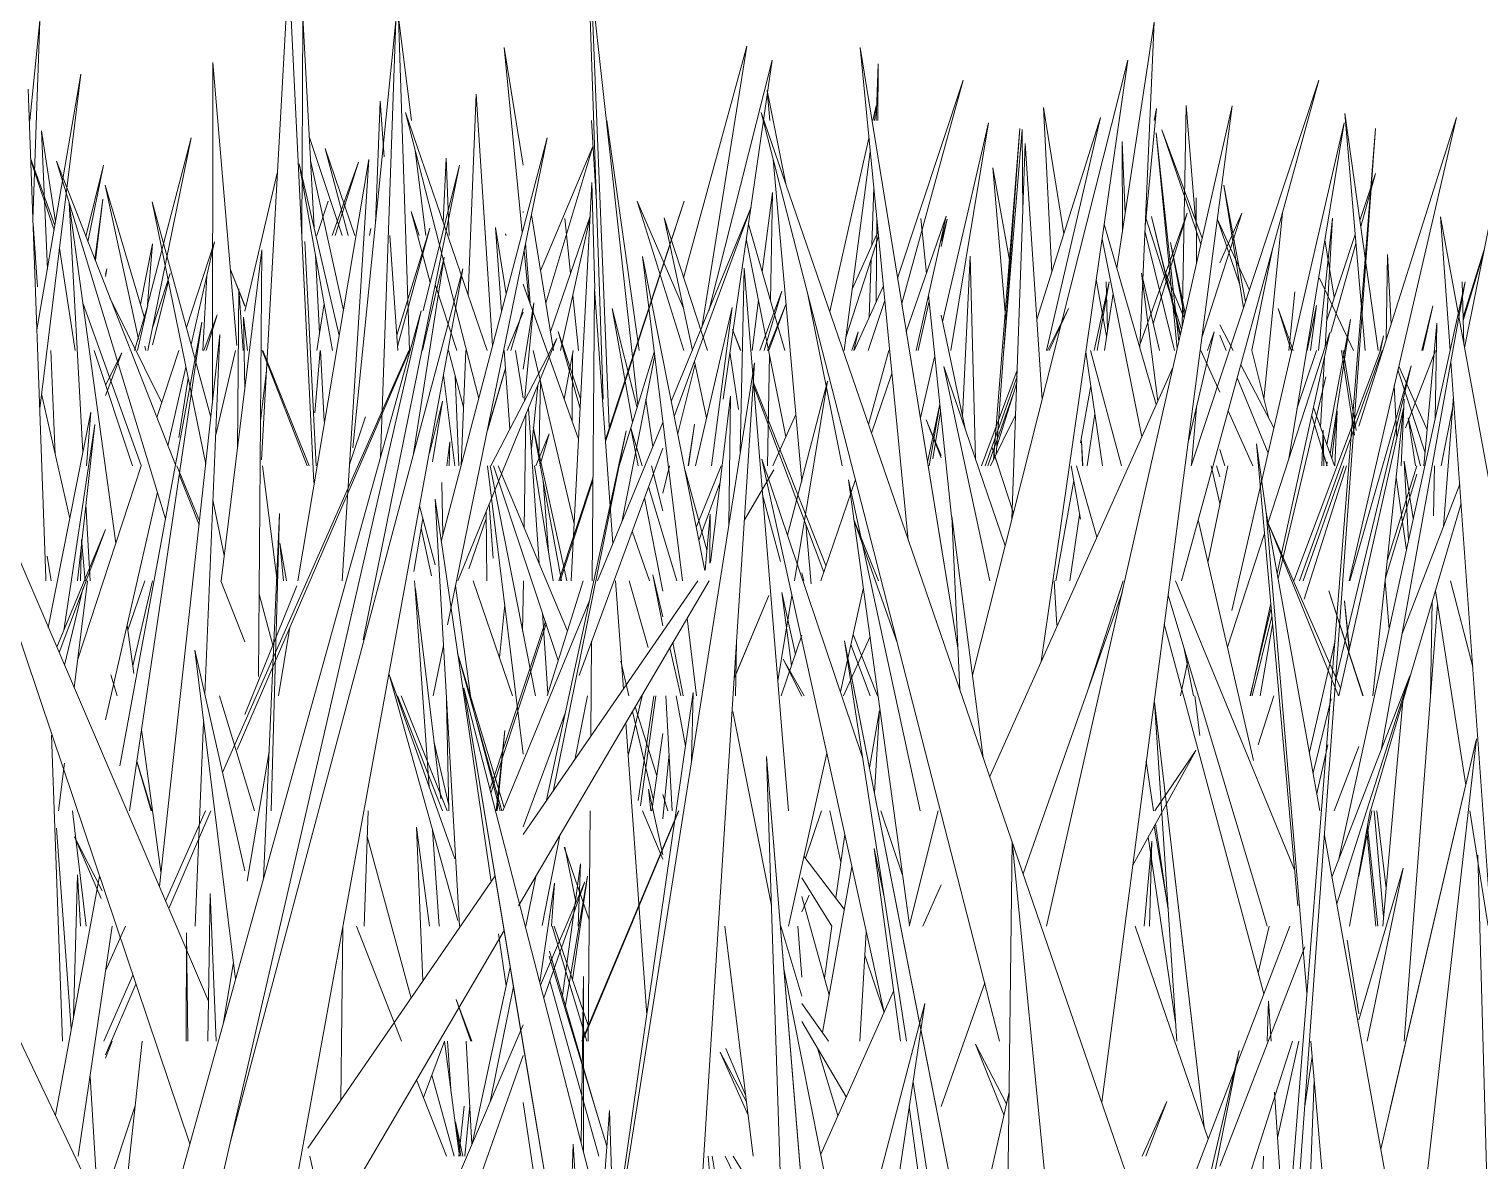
# Model space of a CAD drawing. Header units: millimetres. Extents: x -9575 to 27274, y -4387 to 11354.
# Drawn here: x -5511.07 to -5476.29, y 3088.5 to 3115.64 of the extents above; entities that cross this region are included whole.
import ezdxf

# ---------------------------------------------------------------- set-up
doc = ezdxf.new("R2010")
doc.units = ezdxf.units.MM
doc.layers.add('G-IMPT', color=8, linetype='Continuous', lineweight=9)

# ---------------------------------------------------------------- blocks, each defined once
blk = doc.blocks.new('Grass Array - 25_dwg-V15-North')
at = {"layer": 'G-IMPT'}
for p, q in [((-5502.917, 3110.69), (-5502.883, 3110.854)), ((-5502.916, 3110.69), (-5502.883, 3110.854)), ((-5506.912, 3107.931), (-5506.814, 3109.727)), ((-5491.296, 3107.931), (-5490.594, 3109.48)), ((-5493.553, 3107.931), (-5493.031, 3109.353)), ((-5493.449, 3107.931), (-5493.031, 3109.353)), ((-5490.956, 3107.931), (-5490.561, 3109.135)), ((-5499.525, 3107.931), (-5499.226, 3108.941)), ((-5499.523, 3107.931), (-5499.226, 3108.94)), ((-5493.376, 3107.931), (-5492.932, 3109.035)), ((-5493.339, 3107.931), (-5492.932, 3109.035)), ((-5509.242, 3106.852), (-5508.853, 3107.88)), ((-5508.853, 3107.88), (-5509.242, 3107.105)), ((-5500.088, 3106.019), (-5499.651, 3107.501)), ((-5500.079, 3106.064), (-5499.651, 3107.507)), ((-5507.483, 3105.848), (-5507.26, 3107.267)), ((-5498.925, 3105.172), (-5498.608, 3105.938)), ((-5498.829, 3105.172), (-5498.608, 3105.938)), ((-5495.079, 3103.69), (-5494.484, 3105.172)), ((-5495.018, 3103.382), (-5494.512, 3104.753)), ((-5508.707, 3101.227), (-5508.297, 3102.413)), ((-5508.59, 3100.375), (-5508.116, 3102.413))]:
    blk.add_line(p, q, dxfattribs=at)
blk = doc.blocks.new('Grass Array - 25_dwg-V16-North')
at = {"layer": 'G-IMPT'}
for p, q in [((-5504.536, 3110.69), (-5504.508, 3115.929)), ((-5504.241, 3110.872), (-5504.508, 3115.929)), ((-5484.997, 3109.907), (-5484.107, 3115.803)), ((-5484.446, 3107.999), (-5484.107, 3115.803)), ((-5493.318, 3113.449), (-5493.382, 3114.165)), ((-5492.935, 3111.931), (-5493.382, 3114.165)), ((-5478.734, 3107.931), (-5479.536, 3113.614)), ((-5479.046, 3107.931), (-5479.536, 3113.614)), ((-5510.635, 3109.886), (-5510.778, 3113.195)), ((-5510.441, 3111.013), (-5510.778, 3113.195)), ((-5487.512, 3103.893), (-5487.196, 3112.896)), ((-5486.791, 3106.75), (-5487.196, 3112.896)), ((-5510.455, 3110.931), (-5511.036, 3112.546)), ((-5510.475, 3110.816), (-5511.034, 3112.491)), ((-5492.547, 3104.796), (-5493.235, 3112.518)), ((-5498.082, 3102.413), (-5497.582, 3111.957)), ((-5497.513, 3109.413), (-5497.582, 3111.957)), ((-5509.495, 3110.114), (-5509.305, 3111.56)), ((-5509.484, 3110.087), (-5509.305, 3111.56)), ((-5499.226, 3111.244), (-5499.227, 3111.262)), ((-5481.474, 3106.77), (-5481.03, 3111.223)), ((-5499.896, 3110.884), (-5499.749, 3108.859)), ((-5499.896, 3110.884), (-5499.636, 3109.292)), ((-5499.636, 3109.292), (-5499.896, 3110.884)), ((-5495.174, 3107.931), (-5495.851, 3111.113)), ((-5494.815, 3107.931), (-5495.851, 3111.113)), ((-5489.209, 3110.555), (-5489.064, 3111.084)), ((-5489.209, 3110.423), (-5489.064, 3111.084)), ((-5499.643, 3110.69), (-5499.652, 3110.726)), ((-5499.639, 3110.69), (-5499.652, 3110.726)), ((-5499.065, 3109.074), (-5499.171, 3110.504)), ((-5509.966, 3107.931), (-5510.345, 3110.387)), ((-5504.108, 3108.352), (-5504.206, 3110.215)), ((-5488.696, 3106.359), (-5488.518, 3110.195)), ((-5488.383, 3105.316), (-5488.518, 3110.195)), ((-5481.765, 3107.942), (-5481.266, 3110.365)), ((-5476.698, 3108.733), (-5476.191, 3110.356)), ((-5476.695, 3108.651), (-5476.209, 3110.265)), ((-5483.387, 3108.707), (-5483.853, 3109.856)), ((-5497.905, 3105.807), (-5499.226, 3109.526)), ((-5508.386, 3105.173), (-5509.78, 3109.051)), ((-5504.173, 3107.931), (-5503.998, 3109.053)), ((-5499.226, 3107.485), (-5498.972, 3109.073)), ((-5499.2, 3106.721), (-5498.972, 3109.073)), ((-5491.585, 3105.172), (-5492.414, 3109.318)), ((-5489.758, 3107.931), (-5489.497, 3109.116)), ((-5485.296, 3107.931), (-5485.09, 3109.296)), ((-5508.55, 3107.931), (-5508.224, 3109.02)), ((-5508.477, 3107.931), (-5508.224, 3109.02)), ((-5496.5, 3106.558), (-5497.093, 3108.938)), ((-5496.607, 3106.215), (-5497.093, 3108.938)), ((-5494.22, 3108.96), (-5495.099, 3105.172)), ((-5495.099, 3105.172), (-5494.22, 3108.96)), ((-5494.22, 3108.96), (-5494.713, 3105.172)), ((-5486.657, 3107.931), (-5486.157, 3108.938)), ((-5486.625, 3107.931), (-5486.157, 3108.938)), ((-5497.854, 3106.775), (-5498.392, 3108.386)), ((-5497.866, 3106.543), (-5498.392, 3108.386)), ((-5508.296, 3108.038), (-5508.274, 3107.931)), ((-5508.296, 3108.038), (-5508.271, 3107.931)), ((-5510.444, 3105.437), (-5510.551, 3107.931)), ((-5508.595, 3105.172), (-5509.514, 3107.931)), ((-5504.227, 3106.442), (-5504.095, 3107.931)), ((-5503.996, 3106.238), (-5504.085, 3107.931)), ((-5499.682, 3107.931), (-5499.546, 3106.058)), ((-5499.413, 3107.931), (-5499.226, 3106.788)), ((-5499.226, 3106.788), (-5499.413, 3107.931)), ((-5498.011, 3103.777), (-5498.992, 3107.931)), ((-5494.832, 3106.322), (-5495.119, 3107.673)), ((-5482.533, 3106.936), (-5482.983, 3107.931)), ((-5481.365, 3106.332), (-5481.762, 3107.931)), ((-5498.882, 3107.086), (-5499.029, 3105.588)), ((-5498.816, 3107.188), (-5498.852, 3105.347)), ((-5492.895, 3103.507), (-5491.933, 3107.201)), ((-5492.729, 3102.413), (-5491.933, 3107.201)), ((-5510.095, 3103.904), (-5510.775, 3106.895)), ((-5501.475, 3105.468), (-5501.161, 3106.72)), ((-5501.406, 3105.266), (-5501.161, 3106.72)), ((-5494.741, 3102.854), (-5494.26, 3106.841)), ((-5494.298, 3103.766), (-5494.26, 3106.841)), ((-5489.536, 3105.255), (-5489.242, 3106.644)), ((-5489.497, 3105.172), (-5489.241, 3106.637)), ((-5478.187, 3105.172), (-5478.115, 3106.767)), ((-5489.209, 3105.361), (-5489.566, 3106.267)), ((-5489.209, 3105.414), (-5489.566, 3106.267)), ((-5488.027, 3105.172), (-5487.425, 3106.384)), ((-5485.712, 3105.172), (-5485.525, 3106.412)), ((-5481.736, 3105.172), (-5482.331, 3106.488)), ((-5495.274, 3105.172), (-5495.126, 3106.166)), ((-5495.266, 3105.172), (-5495.126, 3106.166)), ((-5480.086, 3105.172), (-5480.056, 3106.022)), ((-5480.039, 3105.172), (-5480.056, 3106.022)), ((-5500.984, 3105.741), (-5501.062, 3105.172)), ((-5500.984, 3105.741), (-5501.002, 3105.172)), ((-5501.002, 3105.172), (-5500.984, 3105.741)), ((-5487.476, 3104.037), (-5487.984, 3105.602)), ((-5487.984, 3105.602), (-5487.841, 3105.172)), ((-5498.961, 3105.172), (-5498.509, 3102.413)), ((-5498.509, 3102.413), (-5498.961, 3105.172)), ((-5495.885, 3104.09), (-5496.155, 3105.172)), ((-5482.814, 3102.847), (-5482.335, 3105.172)), ((-5482.74, 3105.172), (-5482.533, 3104.263)), ((-5482.61, 3105.172), (-5482.533, 3104.906)), ((-5482.533, 3104.906), (-5482.61, 3105.172)), ((-5478.563, 3102.448), (-5477.805, 3104.967)), ((-5478.513, 3102.917), (-5477.809, 3105.172)), ((-5478.058, 3103.147), (-5478.304, 3104.886)), ((-5498.624, 3103.114), (-5498.749, 3104.809)), ((-5499.949, 3102.958), (-5500.043, 3104.253)), ((-5493.492, 3104.474), (-5493.06, 3102.871)), ((-5501.85, 3102.634), (-5501.635, 3103.908)), ((-5500.097, 3102.413), (-5500.115, 3104.077)), ((-5486.129, 3102.413), (-5485.89, 3103.994)), ((-5496.199, 3102.413), (-5496.618, 3103.602)), ((-5492.329, 3102.339), (-5492.456, 3103.766)), ((-5509.837, 3102.413), (-5509.813, 3103.403)), ((-5509.728, 3102.413), (-5509.813, 3103.403)), ((-5510.638, 3103.006), (-5510.54, 3102.413)), ((-5492.501, 3102.413), (-5492.547, 3102.6)), ((-5496.233, 3100.817), (-5496.688, 3102.413)), ((-5492.705, 3100.649), (-5493.029, 3102.13)), ((-5493.029, 3102.13), (-5492.796, 3100.383)), ((-5486.435, 3101.35), (-5486.505, 3102.413)), ((-5478.471, 3101.262), (-5478.569, 3102.395)), ((-5499.796, 3100.564), (-5499.673, 3101.842)), ((-5493.128, 3100.018), (-5492.788, 3102.059)), ((-5491.548, 3099.654), (-5490.916, 3101.058)), ((-5496.697, 3099.654), (-5496.892, 3100.486)), ((-5483.299, 3100.495), (-5483.472, 3099.654)), ((-5496.712, 3098.224), (-5496.38, 3099.654)), ((-5496.38, 3099.654), (-5496.698, 3098.283)), ((-5496.472, 3097.142), (-5496.097, 3099.654)), ((-5496.42, 3097.015), (-5496.047, 3099.654)), ((-5496.027, 3097.739), (-5496.547, 3099.389)), ((-5496.108, 3097.154), (-5496.609, 3099.282)), ((-5496.144, 3096.895), (-5495.885, 3098.755)), ((-5495.885, 3096.705), (-5495.73, 3098.266)), ((-5496.172, 3096.895), (-5496.224, 3097.415)), ((-5495.885, 3095.843), (-5496.224, 3097.415)), ((-5495.76, 3096.895), (-5495.885, 3097.291)), ((-5492.461, 3095.763), (-5492.075, 3096.895)), ((-5491.614, 3095.67), (-5491.882, 3096.895)), ((-5492.547, 3094.48), (-5492.377, 3094.879))]:
    blk.add_line(p, q, dxfattribs=at)
blk = doc.blocks.new('Grass Array - 25_dwg-V17-North')
at = {"layer": 'G-IMPT'}
for p, q in [((-6667.925, 3107.931), (-6667.676, 3108.771)), ((-6667.923, 3107.931), (-6667.676, 3108.77))]:
    blk.add_line(p, q, dxfattribs=at)
blk = doc.blocks.new('Grass Array - 25_dwg-V19-North')
at = {"layer": 'G-IMPT'}
for p in [(-5495.274, 3105.172), (-5495.266, 3105.172)]:
    blk.add_line(p, (-5495.126, 3106.166), dxfattribs=at)
blk = doc.blocks.new('Grass Array - Grass Array-440235-North')
for name, p in [('Grass Array - 25_dwg-V15-North', (0, 0)), ('Grass Array - 25_dwg-V16-North', (0, 0)), ('Grass Array - 25_dwg-V17-North', (1168.4, 0)), ('Grass Array - 25_dwg-V19-North', (0, 0))]:
    blk.add_blockref(name, p)
blk = doc.blocks.new('Grass Array - 25_dwg-V20-North')
at = {"layer": 'G-IMPT'}
for p, q in [((-5497.312, 3106.763), (-5497.636, 3116.388)), ((-5496.478, 3106.628), (-5497.597, 3116.682)), ((-5497.171, 3106.099), (-5497.597, 3116.682)), ((-5501.954, 3107.931), (-5502.219, 3115.918)), ((-5501.909, 3113.449), (-5502.219, 3115.918)), ((-5495.384, 3109.678), (-5493.865, 3115.227)), ((-5494.948, 3108.479), (-5493.865, 3115.227)), ((-5506.669, 3114.84), (-5506.679, 3106.665)), ((-5506.669, 3114.84), (-5506.096, 3108.052)), ((-5490.769, 3113.449), (-5490.722, 3114.804)), ((-5490.732, 3113.449), (-5490.722, 3114.804)), ((-5500.356, 3114.075), (-5500.552, 3109.274)), ((-5500.356, 3114.075), (-5499.963, 3108.046)), ((-5499.963, 3108.046), (-5500.356, 3114.075)), ((-5486.561, 3109.808), (-5486.758, 3113.761)), ((-5486.269, 3110.731), (-5486.758, 3113.761)), ((-5483.338, 3113.802), (-5483.431, 3108.51)), ((-5483.338, 3113.802), (-5483.116, 3111.061)), ((-5483.116, 3111.061), (-5483.338, 3113.802)), ((-5497.59, 3113.449), (-5497.478, 3111.603)), ((-5496.449, 3107.931), (-5497.224, 3113.449)), ((-5487.707, 3107.931), (-5487.268, 3113.231)), ((-5487.256, 3111.202), (-5487.268, 3113.231)), ((-5482.986, 3110.478), (-5483.922, 3113.221)), ((-5482.953, 3110.624), (-5483.922, 3113.221)), ((-5503.57, 3110.69), (-5504.355, 3113.036)), ((-5484.866, 3110.773), (-5484.871, 3112.94)), ((-5484.801, 3111.207), (-5484.871, 3112.94)), ((-5501.563, 3110.69), (-5501.819, 3112.726)), ((-5501.149, 3111.011), (-5501.076, 3112.543)), ((-5501, 3110.69), (-5501.076, 3112.543)), ((-5498.813, 3109.84), (-5497.562, 3112.826)), ((-5498.687, 3109.066), (-5497.562, 3112.826)), ((-5505.902, 3108.877), (-5505.117, 3112.218)), ((-5503.537, 3108.903), (-5504.326, 3112.485)), ((-5503.809, 3110.69), (-5503.178, 3112.444)), ((-5503.735, 3110.69), (-5503.178, 3112.444)), ((-5487.542, 3109.922), (-5487.972, 3112.309)), ((-5487.654, 3108.574), (-5487.972, 3112.309)), ((-5508.451, 3108.203), (-5509.252, 3111.895)), ((-5508.311, 3108.74), (-5509.252, 3111.895)), ((-5490.874, 3110.46), (-5490.826, 3111.836)), ((-5495.376, 3107.931), (-5496.496, 3111.515)), ((-5495.39, 3108.944), (-5496.496, 3111.515)), ((-5493.501, 3109.817), (-5493.256, 3111.723)), ((-5493.302, 3109.128), (-5493.256, 3111.723)), ((-5483.09, 3110.019), (-5483.095, 3111.589)), ((-5501.912, 3111.266), (-5501.458, 3109.561)), ((-5501.912, 3111.266), (-5501.724, 3110.69)), ((-5501.724, 3110.69), (-5501.912, 3111.266)), ((-5502.257, 3108.298), (-5501.464, 3110.865)), ((-5502.238, 3108.031), (-5501.464, 3110.865)), ((-5490.765, 3109.105), (-5490.75, 3111.066)), ((-5483.62, 3107.931), (-5484.324, 3110.805)), ((-5483.448, 3108.435), (-5484.3, 3111.113)), ((-5482.049, 3109.504), (-5482.589, 3111.071)), ((-5481.822, 3109.375), (-5482.589, 3111.071)), ((-5508.112, 3110.492), (-5508.399, 3109.036)), ((-5508.399, 3109.036), (-5508.112, 3110.492)), ((-5508.112, 3110.492), (-5508.233, 3109.037)), ((-5479.786, 3109.213), (-5480.011, 3110.583)), ((-5490.934, 3108.731), (-5490.885, 3110.128)), ((-5478.539, 3108.198), (-5478.507, 3110.236)), ((-5478.423, 3108.566), (-5478.507, 3110.236)), ((-5508.11, 3108.503), (-5507.689, 3109.781)), ((-5508.111, 3108.072), (-5507.735, 3109.597)), ((-5501.339, 3109.513), (-5500.822, 3107.931)), ((-5500.822, 3107.931), (-5501.339, 3109.513)), ((-5493.744, 3107.931), (-5493.588, 3109.14)), ((-5480.873, 3107.931), (-5480.729, 3109.339)), ((-5506.887, 3107.931), (-5506.567, 3108.788)), ((-5506.831, 3107.931), (-5506.567, 3108.788)), ((-5499.613, 3107.931), (-5499.226, 3108.855)), ((-5478.696, 3107.931), (-5478.604, 3108.281)), ((-5478.681, 3107.931), (-5478.604, 3108.281)), ((-5506.599, 3105.91), (-5506.124, 3107.931)), ((-5501.023, 3107.931), (-5500.662, 3106.573)), ((-5500.606, 3107.931), (-5500.719, 3105.172)), ((-5498.245, 3106.765), (-5498.035, 3107.931)), ((-5498.058, 3106.238), (-5498.049, 3107.857)), ((-5493.372, 3105.172), (-5493.325, 3107.826)), ((-5479.3, 3105.904), (-5479.613, 3107.931)), ((-5479.261, 3106.016), (-5479.575, 3107.931)), ((-5505.528, 3106.238), (-5505.38, 3107.455)), ((-5500.87, 3105.172), (-5501.143, 3107.344)), ((-5500.773, 3105.172), (-5500.861, 3107.323)), ((-5478.286, 3105.84), (-5478.349, 3107.09)), ((-5496.125, 3105.621), (-5496.286, 3106.765)), ((-5479.845, 3105.339), (-5479.718, 3106.476)), ((-5479.775, 3105.172), (-5479.718, 3106.476)), ((-5485.823, 3105.172), (-5485.842, 3105.771)), ((-5485.818, 3105.172), (-5485.842, 3105.771)), ((-5482.411, 3105.172), (-5482.533, 3105.558))]:
    blk.add_line(p, q, dxfattribs=at)
blk = doc.blocks.new('Grass Array - Grass Array-V24-North')
blk.add_blockref('Grass Array - 25_dwg-V20-North', (0, 0))
blk = doc.blocks.new('Grass Array - 25_dwg-V30-North')
at = {"layer": 'G-IMPT'}
for p in [(-5497.17, 3106.067), (-5497.159, 3106.036)]:
    blk.add_line(p, (-5495.374, 3111.512), dxfattribs=at)
blk = doc.blocks.new('Grass Array - 25_dwg-V34-North')
at = {"layer": 'G-IMPT'}
for p in [(-5497.257, 3105.803), (-5497.253, 3105.748)]:
    blk.add_line(p, (-5495.374, 3111.512), dxfattribs=at)
blk = doc.blocks.new('Grass Array - 25_dwg-V37-North')
at = {"layer": 'G-IMPT'}
for p, q in [((-5497.257, 3105.803), (-5495.374, 3111.512)), ((-5497.253, 3105.748), (-5495.374, 3111.512)), ((-5498.375, 3102.413), (-5497.555, 3104.899)), ((-5498.34, 3102.413), (-5497.556, 3104.818))]:
    blk.add_line(p, q, dxfattribs=at)
blk = doc.blocks.new('Grass Array - Grass Array-440908-North')
for name in ['Grass Array - 25_dwg-V34-North', 'Grass Array - 25_dwg-V37-North', 'Grass Array - 25_dwg-V37-North', 'Grass Array - 25_dwg-V30-North']:
    blk.add_blockref(name, (0, 0))
blk = doc.blocks.new('Grass Array - 25_dwg-V40-North')
at = {"layer": 'G-IMPT'}
for p in [(-5483.689, 3109.193), (-5483.721, 3109.292)]:
    blk.add_line(p, (-5484.165, 3111.141), dxfattribs=at)
blk = doc.blocks.new('Grass Array - 25_dwg-V44-North')
at = {"layer": 'G-IMPT'}
for p in [(-5483.689, 3109.193), (-5483.721, 3109.292)]:
    blk.add_line(p, (-5484.165, 3111.141), dxfattribs=at)
blk = doc.blocks.new('Grass Array - 25_dwg-V46-North')
at = {"layer": 'G-IMPT'}
for p, q in [((-5511.054, 3113.449), (-5510.815, 3115.838)), ((-5510.982, 3111.063), (-5510.815, 3115.838)), ((-5499.685, 3115.196), (-5499.25, 3110.76)), ((-5499.685, 3115.196), (-5499.226, 3112.374)), ((-5499.226, 3112.374), (-5499.685, 3115.196)), ((-5494.782, 3108.883), (-5493.264, 3114.893)), ((-5494.436, 3106.766), (-5493.264, 3114.893)), ((-5490.255, 3109.669), (-5488.685, 3114.409)), ((-5490.155, 3109.057), (-5488.685, 3114.409)), ((-5500.294, 3106.786), (-5502.052, 3113.635)), ((-5500.089, 3107.931), (-5502.052, 3113.635)), ((-5490.844, 3113.449), (-5490.766, 3113.795)), ((-5490.811, 3113.449), (-5490.766, 3113.795)), ((-5484.32, 3110.909), (-5484.046, 3113.73)), ((-5484.103, 3113.449), (-5484.046, 3113.73)), ((-5489.176, 3108.623), (-5488.077, 3113.389)), ((-5488.979, 3107.931), (-5488.077, 3113.389)), ((-5487.959, 3105.31), (-5487.327, 3113.255)), ((-5487.893, 3105.443), (-5487.327, 3113.255)), ((-5485.389, 3113.519), (-5486.918, 3108.677)), ((-5485.389, 3113.519), (-5486.684, 3107.931)), ((-5508.237, 3109.02), (-5507.184, 3113.03)), ((-5508.227, 3107.931), (-5507.184, 3113.03)), ((-5491.881, 3108.866), (-5490.942, 3113.019)), ((-5483.55, 3107.984), (-5484.055, 3113.152)), ((-5483.514, 3108.147), (-5484.055, 3113.152)), ((-5491.534, 3107.931), (-5490.91, 3112.696)), ((-5509.713, 3110.669), (-5509.288, 3112.376)), ((-5509.661, 3110.538), (-5509.288, 3112.376)), ((-5479.174, 3111.047), (-5478.798, 3112.173)), ((-5479.154, 3110.905), (-5478.798, 3112.173)), ((-5481.961, 3108.956), (-5482.434, 3111.895)), ((-5481.912, 3109.103), (-5482.434, 3111.895)), ((-5504.175, 3110.69), (-5503.904, 3111.512)), ((-5504.172, 3110.69), (-5503.904, 3111.512)), ((-5499.032, 3111.184), (-5498.502, 3107.931)), ((-5498.502, 3107.931), (-5499.032, 3111.184)), ((-5498.575, 3108.381), (-5497.622, 3111.151)), ((-5498.337, 3107.931), (-5497.625, 3111.136)), ((-5484.442, 3108.091), (-5483.315, 3111.228)), ((-5483.475, 3108.316), (-5484.165, 3111.141)), ((-5483.481, 3108.292), (-5484.165, 3111.141)), ((-5484.126, 3108.572), (-5483.315, 3111.228)), ((-5510.87, 3109.456), (-5510.979, 3110.97)), ((-5498.095, 3109.776), (-5498.231, 3111.098)), ((-5492.957, 3107.931), (-5493.831, 3110.96)), ((-5491.339, 3109.421), (-5490.723, 3110.795)), ((-5480.166, 3107.931), (-5479.826, 3111.105)), ((-5480.008, 3108.006), (-5479.826, 3111.105)), ((-5492.932, 3105.862), (-5493.882, 3110.608)), ((-5491.492, 3108.248), (-5490.711, 3110.668)), ((-5483.715, 3110.519), (-5483.378, 3108.745)), ((-5483.715, 3110.519), (-5483.36, 3108.824)), ((-5483.36, 3108.824), (-5483.715, 3110.519)), ((-5479.969, 3108.663), (-5479.286, 3110.711)), ((-5479.867, 3108.361), (-5479.268, 3110.499)), ((-5499.207, 3110.325), (-5499.092, 3109.151)), ((-5509.242, 3109.709), (-5509.209, 3109.889)), ((-5509.242, 3109.765), (-5509.209, 3109.889)), ((-5506.08, 3105.581), (-5506.047, 3109.413)), ((-5505.94, 3107.931), (-5506.047, 3109.413)), ((-5485.539, 3107.931), (-5485.179, 3109.575)), ((-5485.244, 3108.273), (-5485.493, 3109.632)), ((-5485.474, 3107.931), (-5485.179, 3109.575)), ((-5485.219, 3108.435), (-5485.251, 3109.577)), ((-5479.329, 3107.931), (-5480.141, 3109.666)), ((-5497.905, 3107.931), (-5498.042, 3109.261)), ((-5481.134, 3108.94), (-5480.818, 3107.931)), ((-5481.134, 3108.94), (-5480.773, 3107.931)), ((-5480.773, 3107.931), (-5481.134, 3108.94)), ((-5480.436, 3107.931), (-5480.214, 3109.008)), ((-5480.355, 3107.931), (-5480.214, 3109.008)), ((-5477.685, 3107.931), (-5477.426, 3109.007)), ((-5477.667, 3107.931), (-5477.426, 3109.007)), ((-5491.355, 3107.931), (-5491.197, 3108.378)), ((-5491.302, 3107.931), (-5491.197, 3108.378)), ((-5479.964, 3105.672), (-5479.397, 3108.673)), ((-5479.884, 3105.447), (-5479.397, 3108.673)), ((-5494.071, 3106.52), (-5494.274, 3107.892)), ((-5490.951, 3106.161), (-5490.465, 3107.931)), ((-5489.709, 3106.316), (-5489.363, 3107.816)), ((-5480.681, 3106.531), (-5480.214, 3107.931)), ((-5480.12, 3106.106), (-5480.022, 3107.768)), ((-5478.08, 3106.081), (-5477.361, 3107.931)), ((-5495.525, 3105.941), (-5495.105, 3107.605)), ((-5488.247, 3105.172), (-5487.387, 3107.463)), ((-5488.159, 3105.172), (-5487.392, 3107.312)), ((-5477.61, 3105.479), (-5478.26, 3107.472)), ((-5477.561, 3106.028), (-5478.24, 3107.56)), ((-5487.398, 3107.157), (-5487.879, 3105.635)), ((-5485.871, 3105.716), (-5485.625, 3107.088)), ((-5488.089, 3105.172), (-5487.485, 3106.882)), ((-5493.241, 3105.172), (-5492.69, 3106.402)), ((-5489.409, 3105.332), (-5489.223, 3106.459)), ((-5483.206, 3105.194), (-5483.093, 3106.563)), ((-5480.328, 3106.367), (-5479.954, 3105.172)), ((-5480.285, 3106.567), (-5479.785, 3105.172)), ((-5479.785, 3105.172), (-5480.285, 3106.567)), ((-5478.007, 3103.379), (-5478.108, 3105.278)), ((-5477.892, 3103.906), (-5478.108, 3105.278)), ((-5495.885, 3104.516), (-5495.72, 3105.172)), ((-5486.464, 3102.413), (-5486.033, 3104.813)), ((-5500.529, 3102.702), (-5500.113, 3103.909)), ((-5501.675, 3103.673), (-5501.423, 3102.531))]:
    blk.add_line(p, q, dxfattribs=at)
blk = doc.blocks.new('Grass Array - Grass Array-V47-North')
for name in ['Grass Array - 25_dwg-V46-North', 'Grass Array - 25_dwg-V40-North', 'Grass Array - 25_dwg-V40-North', 'Grass Array - 25_dwg-V44-North']:
    blk.add_blockref(name, (0, 0))
blk = doc.blocks.new('Grass Array - 25_dwg-V51-North')
at = {"layer": 'G-IMPT'}
for p, q in [((-5505.499, 3105.309), (-5504.85, 3117.043)), ((-5504.245, 3104.766), (-5504.85, 3117.043)), ((-5503.311, 3105.597), (-5502.285, 3115.838)), ((-5502.651, 3105.358), (-5502.285, 3115.838)), ((-5491.155, 3115.196), (-5489.997, 3103.389)), ((-5491.155, 3115.196), (-5489.209, 3103.251)), ((-5488.81, 3100.797), (-5491.155, 3115.196)), ((-5488.458, 3100.151), (-5484.734, 3114.893)), ((-5486.463, 3102.904), (-5484.734, 3114.893)), ((-5510.887, 3108.425), (-5509.832, 3114.557)), ((-5510.818, 3106.54), (-5509.832, 3114.557)), ((-5483.411, 3102.558), (-5480.155, 3114.409)), ((-5483.214, 3105.172), (-5480.155, 3114.409)), ((-5511.095, 3114.194), (-5510.67, 3102.481)), ((-5502.772, 3110.977), (-5502.66, 3113.912)), ((-5502.564, 3112.573), (-5502.66, 3113.912)), ((-5487.808, 3091.377), (-5493.522, 3113.635)), ((-5489.569, 3102.146), (-5493.522, 3113.635)), ((-5485.362, 3089.917), (-5482.236, 3113.795)), ((-5484.871, 3102.145), (-5482.236, 3113.795)), ((-5476.663, 3107.995), (-5475.516, 3113.73)), ((-5483.519, 3048), (-5478.797, 3113.255)), ((-5482.243, 3101.7), (-5479.547, 3113.389)), ((-5480.879, 3105.332), (-5479.547, 3113.389)), ((-5479.711, 3101.758), (-5478.797, 3113.255)), ((-5476.859, 3113.519), (-5479.433, 3102.413)), ((-5476.859, 3113.519), (-5479.195, 3106.121)), ((-5501.195, 3103.355), (-5498.654, 3113.03)), ((-5501.041, 3101.36), (-5498.654, 3113.03)), ((-5503.263, 3110.69), (-5503.976, 3112.771)), ((-5503.426, 3110.69), (-5503.976, 3112.771)), ((-5507.804, 3103.899), (-5510.419, 3112.47)), ((-5507.565, 3105.193), (-5510.419, 3112.47)), ((-5504.632, 3102.413), (-5502.928, 3112.515)), ((-5503.64, 3108.296), (-5504.599, 3112.409)), ((-5503.797, 3107.931), (-5504.599, 3112.409)), ((-5503.566, 3102.413), (-5502.928, 3112.515)), ((-5503.067, 3100.999), (-5500.758, 3112.376)), ((-5501.626, 3108.885), (-5500.758, 3112.376)), ((-5508.122, 3111.493), (-5506.839, 3105.206)), ((-5508.122, 3111.493), (-5506.715, 3106.333)), ((-5497.257, 3105.803), (-5495.374, 3111.512)), ((-5497.253, 3105.748), (-5495.374, 3111.512)), ((-5509.781, 3105.493), (-5510.116, 3111.476)), ((-5508.994, 3103.318), (-5510.109, 3111.454)), ((-5495.678, 3106.708), (-5493.761, 3111.365)), ((-5495.607, 3106.349), (-5493.761, 3111.365)), ((-5490.045, 3108.381), (-5489.092, 3111.151)), ((-5489.807, 3107.931), (-5489.092, 3111.151)), ((-5482.962, 3108.248), (-5482, 3111.226)), ((-5482.533, 3110.036), (-5482, 3111.226)), ((-5477.01, 3107.931), (-5477.239, 3111.137)), ((-5475.198, 3099.996), (-5477.239, 3111.137)), ((-5489.565, 3109.776), (-5489.701, 3111.098)), ((-5484.054, 3106.64), (-5485.301, 3110.96)), ((-5507.302, 3108.484), (-5506.629, 3110.537)), ((-5507.19, 3108.076), (-5506.629, 3110.537)), ((-5504.19, 3105.172), (-5504.467, 3110.546)), ((-5502.23, 3107.931), (-5502.428, 3110.69)), ((-5484.402, 3105.862), (-5485.352, 3110.608)), ((-5505.497, 3110.348), (-5506.467, 3102.413)), ((-5505.497, 3110.348), (-5505.575, 3100.119)), ((-5501.856, 3105.467), (-5501.124, 3110.169)), ((-5501.646, 3107.931), (-5501.124, 3110.169)), ((-5495.413, 3102.413), (-5496.368, 3110.184)), ((-5494.874, 3102.66), (-5496.368, 3110.184)), ((-5510.522, 3098.712), (-5514.262, 3109.814)), ((-5506.775, 3092.339), (-5514.262, 3109.814)), ((-5506.255, 3109.894), (-5505.902, 3108.992)), ((-5506.255, 3109.894), (-5505.902, 3109.012)), ((-5506.249, 3088.972), (-5500.679, 3109.889)), ((-5502.689, 3098.865), (-5500.679, 3109.889)), ((-5494.024, 3105.504), (-5493.935, 3109.904)), ((-5493.031, 3098.83), (-5493.935, 3109.904)), ((-5484.018, 3106.72), (-5484.405, 3109.789)), ((-5483.979, 3107.931), (-5484.405, 3109.789)), ((-5497.577, 3102.413), (-5497.516, 3109.413)), ((-5497.078, 3103.308), (-5497.516, 3109.413)), ((-5479.047, 3098.636), (-5476.649, 3109.575)), ((-5478.663, 3098.352), (-5476.649, 3109.575)), ((-5476.68, 3108.087), (-5476.721, 3109.577)), ((-5507.893, 3106.679), (-5509.134, 3109.194)), ((-5488.965, 3103.957), (-5489.512, 3109.261)), ((-5509.242, 3081.646), (-5501.671, 3108.885)), ((-5505.902, 3107.007), (-5505.936, 3108.732)), ((-5505.834, 3107.931), (-5505.936, 3108.732)), ((-5504.139, 3098.152), (-5501.671, 3108.885)), ((-5488.625, 3106.022), (-5489.209, 3108.778)), ((-5508.898, 3097.975), (-5506.934, 3108.613)), ((-5508.669, 3096.895), (-5506.934, 3108.613)), ((-5494.009, 3107.931), (-5494.209, 3108.437)), ((-5494.019, 3107.931), (-5494.209, 3108.437)), ((-5483.296, 3105.698), (-5482.667, 3108.378)), ((-5482.825, 3107.931), (-5482.667, 3108.378)), ((-5482.208, 3107.931), (-5482.533, 3108.546)), ((-5481.382, 3103.787), (-5479.892, 3108.361)), ((-5481.155, 3102.587), (-5479.892, 3108.361)), ((-5477.637, 3105.172), (-5477.332, 3108.588)), ((-5477.369, 3106.288), (-5477.332, 3108.588)), ((-5507.692, 3097.449), (-5506.497, 3108.316)), ((-5506.862, 3099.683), (-5506.497, 3108.316)), ((-5500.797, 3102.413), (-5498.419, 3108.218)), ((-5500.008, 3105.172), (-5498.419, 3108.218)), ((-5482.38, 3107.931), (-5482.533, 3108.304)), ((-5508.009, 3106.325), (-5507.483, 3107.931)), ((-5506.437, 3097.817), (-5501.972, 3107.931)), ((-5506.085, 3098.366), (-5501.957, 3107.931)), ((-5505.485, 3107.931), (-5504.404, 3105.172)), ((-5505.469, 3107.931), (-5504.363, 3105.172)), ((-5496.932, 3105.172), (-5496.086, 3107.889)), ((-5496.868, 3103.816), (-5496.077, 3107.821)), ((-5485.342, 3105.172), (-5485.744, 3107.892)), ((-5484.884, 3105.172), (-5485.627, 3107.931)), ((-5480.753, 3102.413), (-5478.681, 3107.931)), ((-5480.617, 3102.413), (-5478.641, 3107.931)), ((-5475.269, 3083.534), (-5476.991, 3107.667)), ((-5507.744, 3105.649), (-5507.314, 3107.534)), ((-5503.096, 3048), (-5493.687, 3107.637)), ((-5494.369, 3096.979), (-5493.687, 3107.637)), ((-5490.88, 3105.955), (-5490.389, 3107.382)), ((-5488.047, 3102.413), (-5489.149, 3107.553)), ((-5487.675, 3103.249), (-5489.149, 3107.553)), ((-5488.047, 3097.72), (-5483.651, 3107.54)), ((-5481.233, 3106.082), (-5482.028, 3107.59)), ((-5481.134, 3102.471), (-5479.986, 3107.305)), ((-5479.753, 3100.05), (-5477.94, 3107.563)), ((-5479.411, 3102.413), (-5477.94, 3107.563)), ((-5491.973, 3102.776), (-5493.713, 3107.18)), ((-5492.026, 3102.622), (-5493.706, 3107.096)), ((-5481.373, 3105.473), (-5482.114, 3107.28)), ((-5477.169, 3103.717), (-5476.931, 3106.828)), ((-5509.59, 3106.458), (-5510.612, 3101.295)), ((-5509.59, 3106.458), (-5509.7, 3105.172)), ((-5503.39, 3105.201), (-5503.009, 3106.342)), ((-5499.206, 3103.681), (-5499.167, 3106.391)), ((-5498.849, 3102.825), (-5499.104, 3106.546)), ((-5479.678, 3099.654), (-5478.127, 3106.548)), ((-5478.861, 3099.654), (-5478.127, 3106.548)), ((-5477.837, 3105.172), (-5478.018, 3106.321)), ((-5477.72, 3105.172), (-5478.018, 3106.321)), ((-5477.228, 3105.172), (-5476.953, 3106.546)), ((-5510.244, 3101.218), (-5509.498, 3106.156)), ((-5509.914, 3102.413), (-5509.498, 3106.156)), ((-5498.186, 3102.413), (-5498.986, 3106.1)), ((-5498.309, 3102.413), (-5498.986, 3106.1)), ((-5498.682, 3097.119), (-5496.761, 3106.01)), ((-5498.513, 3097.364), (-5496.761, 3106.01)), ((-5497.446, 3102.413), (-5495.885, 3106.204)), ((-5496.475, 3105.172), (-5496.652, 3106.074)), ((-5496.38, 3105.172), (-5496.652, 3106.074)), ((-5497.89, 3100.144), (-5495.885, 3105.592)), ((-5481.42, 3104.051), (-5481.65, 3105.693)), ((-5480.664, 3094.62), (-5481.65, 3105.693)), ((-5493.511, 3105.328), (-5490.578, 3092.066)), ((-5493.511, 3105.328), (-5491.1, 3098.204)), ((-5479.955, 3105.266), (-5479.977, 3105.172)), ((-5479.955, 3105.266), (-5479.967, 3105.172)), ((-5509.907, 3100.532), (-5508.387, 3105.172)), ((-5506.988, 3103.849), (-5507.535, 3105.172)), ((-5506.999, 3103.75), (-5507.474, 3104.962)), ((-5505.129, 3102.413), (-5505.481, 3105.172)), ((-5499.226, 3098.255), (-5500.088, 3105.172)), ((-5498.938, 3099.654), (-5500.02, 3105.172)), ((-5498.387, 3100.503), (-5499.94, 3105.172)), ((-5498.17, 3101.201), (-5499.83, 3105.172)), ((-5498.375, 3102.413), (-5497.555, 3104.899)), ((-5495.35, 3105.056), (-5494.825, 3103.144)), ((-5494.825, 3103.144), (-5495.35, 3105.056)), ((-5493.929, 3103.857), (-5493.22, 3105.069)), ((-5485.871, 3103.886), (-5486.096, 3105.172)), ((-5485.477, 3103.462), (-5485.963, 3105.172)), ((-5480.535, 3102.413), (-5479.559, 3105.172)), ((-5479.495, 3105.172), (-5480.506, 3101.97)), ((-5477.408, 3103.969), (-5477.388, 3105.172)), ((-5509.186, 3099.329), (-5507.998, 3104.535)), ((-5501.153, 3103.514), (-5501.18, 3104.766)), ((-5498.34, 3102.413), (-5497.556, 3104.818)), ((-5495.548, 3102.413), (-5496.227, 3104.664)), ((-5492.098, 3102.413), (-5491.264, 3104.838)), ((-5489.717, 3096.895), (-5491.434, 3104.835)), ((-5489.971, 3094.158), (-5491.434, 3104.835)), ((-5478.165, 3101.126), (-5476.781, 3104.727)), ((-5509.608, 3102.413), (-5509.71, 3104.241)), ((-5506.665, 3104.351), (-5506.393, 3103.017)), ((-5501.342, 3102.795), (-5501.715, 3104.208)), ((-5501.343, 3104.369), (-5500.757, 3094.136)), ((-5501.343, 3104.369), (-5500, 3095.199)), ((-5495.885, 3102.165), (-5496.324, 3104.401)), ((-5478.915, 3096.895), (-5476.748, 3104.263)), ((-5505.457, 3095.265), (-5505.071, 3104.028)), ((-5505.272, 3096.895), (-5505.071, 3104.028)), ((-5494.744, 3104.011), (-5494.87, 3102.667)), ((-5494.744, 3104.011), (-5494.757, 3102.831)), ((-5494.757, 3102.831), (-5494.744, 3104.011)), ((-5491.314, 3103.895), (-5490.256, 3100.913)), ((-5491.314, 3103.895), (-5490.71, 3102.413)), ((-5488.766, 3099.81), (-5488.951, 3103.957)), ((-5488.2, 3098.167), (-5488.951, 3103.957)), ((-5481.727, 3098.102), (-5483.049, 3103.873)), ((-5480.571, 3094.036), (-5481.419, 3104.051)), ((-5480.13, 3096.895), (-5481.419, 3104.051)), ((-5510.408, 3100.819), (-5509.242, 3103.642)), ((-5510.356, 3100.697), (-5509.242, 3103.642)), ((-5482.35, 3100.818), (-5481.46, 3103.55)), ((-5481.373, 3103.795), (-5479.686, 3099.654)), ((-5481.373, 3103.795), (-5479.636, 3099.842)), ((-5505.062, 3103.313), (-5504.976, 3102.413)), ((-5505.062, 3103.313), (-5504.903, 3102.413)), ((-5488.81, 3100.797), (-5489.209, 3103.25)), ((-5486.463, 3102.904), (-5486.813, 3100.476)), ((-5510.668, 3102.413), (-5510.67, 3102.481)), ((-5495.885, 3101.546), (-5496.118, 3102.557)), ((-5495.885, 3101.335), (-5496.118, 3102.557)), ((-5483.411, 3102.558), (-5483.45, 3102.413)), ((-5509.781, 3102.216), (-5510.226, 3100.393)), ((-5509.669, 3102.413), (-5509.993, 3099.85)), ((-5505.902, 3100.952), (-5506.475, 3102.413)), ((-5505.902, 3099.209), (-5504.653, 3102.288)), ((-5505.56, 3102.092), (-5505.227, 3100.872)), ((-5501.82, 3102.217), (-5501.834, 3102.413)), ((-5501.82, 3102.217), (-5501.479, 3097.46)), ((-5501.807, 3102.217), (-5501.387, 3098.732)), ((-5500.495, 3099.654), (-5500.849, 3102.298)), ((-5499.485, 3099.654), (-5500.429, 3102.413)), ((-5499.339, 3094.623), (-5494.775, 3102.413)), ((-5499.242, 3101.206), (-5499.225, 3102.413)), ((-5499.226, 3096.327), (-5495.044, 3102.413)), ((-5498.652, 3099.654), (-5497.792, 3102.413)), ((-5496.827, 3099.818), (-5497.013, 3102.413)), ((-5491.624, 3099.754), (-5491.076, 3102.222)), ((-5489.569, 3102.146), (-5483.966, 3085.859)), ((-5484.871, 3102.145), (-5486.683, 3094.136)), ((-5486.389, 3097.815), (-5484.863, 3102.145)), ((-5485.692, 3099.794), (-5484.846, 3102.413)), ((-5480.741, 3095.484), (-5483.589, 3102.413)), ((-5479.106, 3099.654), (-5479.917, 3102.174)), ((-5479.097, 3099.654), (-5479.917, 3102.174)), ((-5476.632, 3097.517), (-5477.364, 3102.168)), ((-5476.469, 3100.353), (-5477.004, 3102.413)), ((-5499.717, 3096.895), (-5497.64, 3101.941)), ((-5494.171, 3100.07), (-5493.341, 3102.057)), ((-5494.171, 3100.081), (-5493.341, 3102.057)), ((-5479.711, 3101.758), (-5483.97, 3048.148)), ((-5481.53, 3094.595), (-5483.771, 3102.069)), ((-5481.803, 3099.654), (-5481.301, 3101.768)), ((-5481.796, 3099.654), (-5481.31, 3101.875)), ((-5479.431, 3100.753), (-5479.545, 3101.928)), ((-5479.425, 3100.777), (-5479.544, 3101.933)), ((-5478.114, 3091.377), (-5477.313, 3101.842)), ((-5477.478, 3099.688), (-5477.441, 3101.906)), ((-5500.025, 3097.412), (-5498.697, 3101.436)), ((-5498.635, 3099.708), (-5498.768, 3101.648)), ((-5495.074, 3099.654), (-5495.302, 3101.513)), ((-5481.753, 3099.654), (-5481.282, 3101.56)), ((-5508.565, 3100.192), (-5508.724, 3101.352)), ((-5505.097, 3099.654), (-5504.82, 3101.298)), ((-5499.089, 3100.117), (-5498.678, 3101.377)), ((-5492.901, 3100.078), (-5492.547, 3101.107)), ((-5490.74, 3099.654), (-5491.32, 3101.122)), ((-5483.033, 3098.294), (-5483.862, 3101.375)), ((-5481.56, 3099.654), (-5481.265, 3101.363)), ((-5506.124, 3092.863), (-5507.104, 3100.746)), ((-5505.902, 3095.463), (-5507.104, 3100.746)), ((-5501.142, 3100.865), (-5501.39, 3099.654)), ((-5497.609, 3098.715), (-5497.589, 3100.962)), ((-5495.45, 3099.654), (-5495.716, 3100.808)), ((-5495.393, 3099.654), (-5495.643, 3100.931)), ((-5494.142, 3099.654), (-5494.116, 3100.936)), ((-5491.53, 3100.971), (-5490.038, 3091.377)), ((-5491.53, 3100.971), (-5489.632, 3091.327)), ((-5487.699, 3081.511), (-5491.53, 3100.971)), ((-5490.912, 3099.654), (-5491.373, 3100.883)), ((-5483.385, 3100.78), (-5483.159, 3099.654)), ((-5479.766, 3100.975), (-5480.384, 3098.307)), ((-5499.684, 3096.977), (-5500.805, 3100.676)), ((-5499.741, 3096.895), (-5500.805, 3100.676)), ((-5492.547, 3099.649), (-5492.998, 3100.532)), ((-5492.492, 3099.654), (-5492.998, 3100.532)), ((-5508.96, 3099.654), (-5509.112, 3100.159)), ((-5508.962, 3099.654), (-5509.112, 3100.159)), ((-5502.444, 3100.165), (-5500.799, 3094.267)), ((-5502.444, 3100.165), (-5500.869, 3095.75)), ((-5500.869, 3095.75), (-5502.444, 3100.165)), ((-5499.089, 3100.117), (-5500.001, 3097.319)), ((-5492.901, 3100.078), (-5493.047, 3099.654)), ((-5479.844, 3095.308), (-5477.972, 3100.132)), ((-5479.729, 3094.665), (-5477.972, 3100.132)), ((-5506.509, 3099.654), (-5505.667, 3096.895)), ((-5502.241, 3099.654), (-5501.16, 3096.895)), ((-5502.153, 3099.654), (-5501.787, 3098.739)), ((-5500.65, 3099.835), (-5497.093, 3086.049)), ((-5500.65, 3099.835), (-5499.122, 3090.646)), ((-5498.325, 3085.859), (-5500.65, 3099.835)), ((-5497.993, 3098.121), (-5497.69, 3099.654)), ((-5496.987, 3087.005), (-5495.151, 3099.731)), ((-5495.655, 3096.895), (-5495.807, 3099.654)), ((-5495.336, 3098.446), (-5495.566, 3099.654)), ((-5495.192, 3098.102), (-5495.151, 3099.731)), ((-5483.009, 3098.707), (-5483.128, 3099.654)), ((-5481.609, 3098.477), (-5481.237, 3099.654)), ((-5509.186, 3099.329), (-5509.242, 3099.083)), ((-5501.009, 3096.895), (-5501.066, 3099.535)), ((-5500.478, 3099.524), (-5499.783, 3096.895)), ((-5484.096, 3099.501), (-5483.564, 3091.377)), ((-5484.096, 3099.501), (-5483.019, 3090.268)), ((-5482.908, 3089.319), (-5484.096, 3099.501)), ((-5480.294, 3097.806), (-5479.865, 3099.586)), ((-5478.3, 3097.771), (-5478.143, 3099.521)), ((-5507.096, 3094.136), (-5506.89, 3099.024)), ((-5498.224, 3099.238), (-5499.226, 3096.517)), ((-5496.265, 3092.008), (-5496.769, 3099.01)), ((-5494.204, 3099.282), (-5493.28, 3094.626)), ((-5490.93, 3097.925), (-5490.686, 3099.301)), ((-5490.804, 3097.331), (-5490.686, 3099.301)), ((-5510.269, 3091.377), (-5510.534, 3098.712)), ((-5510.522, 3098.712), (-5507.222, 3088.913)), ((-5508.381, 3098.845), (-5507.913, 3095.434)), ((-5502.689, 3098.865), (-5508.078, 3069.306)), ((-5501.048, 3096.895), (-5501.787, 3098.739)), ((-5501.387, 3098.732), (-5501.201, 3097.189)), ((-5499.879, 3096.895), (-5499.671, 3098.825)), ((-5499.852, 3096.895), (-5499.671, 3098.825)), ((-5493.031, 3098.83), (-5492.873, 3096.895)), ((-5479.047, 3098.636), (-5479.689, 3095.709)), ((-5478.671, 3088.791), (-5476.374, 3098.622)), ((-5476.374, 3098.622), (-5478.444, 3089.763)), ((-5476.374, 3098.622), (-5477.824, 3085.859)), ((-5505.845, 3095.216), (-5505.322, 3098.318)), ((-5501.012, 3097.032), (-5501.363, 3098.54)), ((-5492.872, 3094.136), (-5491.952, 3098.278)), ((-5484.619, 3095.595), (-5483.109, 3098.343)), ((-5484.086, 3096.895), (-5483.109, 3098.343)), ((-5481.475, 3092.51), (-5483.033, 3098.294)), ((-5480.205, 3097.312), (-5479.943, 3098.477)), ((-5479.79, 3096.895), (-5479.195, 3098.444)), ((-5510.222, 3098.041), (-5510.366, 3096.895)), ((-5504.139, 3098.152), (-5508.868, 3077.582)), ((-5508.143, 3096.895), (-5508.494, 3098.079)), ((-5508.134, 3096.895), (-5508.492, 3098.09)), ((-5493.397, 3098.2), (-5492.132, 3059.585)), ((-5493.397, 3098.2), (-5492.651, 3089.109)), ((-5489.731, 3053.507), (-5493.397, 3098.2)), ((-5484.117, 3096.895), (-5484.293, 3098.085)), ((-5486.389, 3097.815), (-5487.244, 3095.388)), ((-5478.3, 3097.771), (-5478.625, 3094.136)), ((-5507.692, 3097.449), (-5507.951, 3095.085)), ((-5509.702, 3094.136), (-5510.035, 3096.895)), ((-5507.8, 3094.731), (-5506.845, 3096.895)), ((-5506.72, 3096.895), (-5507.727, 3094.561)), ((-5502.947, 3096.895), (-5503.044, 3094.136)), ((-5497.826, 3091.377), (-5495.509, 3096.895)), ((-5497.624, 3096.895), (-5497.672, 3091.377)), ((-5494.369, 3096.979), (-5497.502, 3048)), ((-5497.361, 3092.441), (-5495.499, 3096.895)), ((-5495.885, 3095.737), (-5496.369, 3096.895)), ((-5490.656, 3096.895), (-5490.135, 3095.356)), ((-5489.977, 3094.136), (-5489.28, 3096.895)), ((-5479.419, 3094.136), (-5478.924, 3096.895)), ((-5478.883, 3096.895), (-5479.195, 3095.332)), ((-5478.828, 3096.895), (-5478.605, 3094.363)), ((-5478.767, 3096.895), (-5478.544, 3095.044)), ((-5478.544, 3095.044), (-5478.767, 3096.895)), ((-5476.368, 3095.834), (-5476.535, 3096.895)), ((-5484.107, 3096.527), (-5483.772, 3094.556)), ((-5483.774, 3094.575), (-5484.072, 3096.59)), ((-5478.743, 3094.136), (-5478.989, 3096.532)), ((-5510.061, 3091.67), (-5510.418, 3096.483)), ((-5509.318, 3094.982), (-5509.987, 3096.271)), ((-5509.345, 3094.795), (-5509.987, 3096.271)), ((-5501.917, 3092.41), (-5502.969, 3096.286)), ((-5501.783, 3096.504), (-5501.475, 3094.136)), ((-5501.783, 3096.504), (-5501.635, 3092.82)), ((-5501.406, 3096.442), (-5501.24, 3094.136)), ((-5498.777, 3094.152), (-5498.351, 3096.309)), ((-5491.521, 3096.327), (-5491.736, 3094.81)), ((-5484.342, 3094.136), (-5484.157, 3096.174)), ((-5484.247, 3096.272), (-5483.964, 3094.341)), ((-5484.214, 3094.136), (-5484.157, 3096.174)), ((-5476.156, 3074.823), (-5480.024, 3096.305)), ((-5478.788, 3094.136), (-5479.01, 3096.418)), ((-5497.647, 3094.286), (-5498.244, 3096.029)), ((-5498.228, 3096.029), (-5497.978, 3094.754)), ((-5490.581, 3094.871), (-5490.817, 3095.992)), ((-5490.188, 3091.377), (-5490.817, 3095.992)), ((-5487.615, 3087.569), (-5487.508, 3096.167)), ((-5486.604, 3086.931), (-5487.508, 3096.167)), ((-5476.368, 3095.834), (-5476.1, 3094.136)), ((-5476.343, 3095.834), (-5475.994, 3083.1)), ((-5498.285, 3092.469), (-5497.859, 3095.631)), ((-5497.911, 3094.136), (-5497.859, 3095.631)), ((-5491.532, 3094.542), (-5492.5, 3095.813)), ((-5492.057, 3091.585), (-5491.351, 3095.559)), ((-5479.195, 3091.89), (-5478.137, 3095.525)), ((-5479.001, 3091.377), (-5478.137, 3095.525)), ((-5510.443, 3089.601), (-5509.385, 3095.335)), ((-5510.007, 3091.964), (-5509.915, 3095.364)), ((-5509.838, 3094.136), (-5509.915, 3095.364)), ((-5504.388, 3088.812), (-5499.903, 3095.342)), ((-5498.925, 3095.328), (-5499.167, 3094.136)), ((-5498.478, 3095.164), (-5498.832, 3092.791)), ((-5498.814, 3092.72), (-5497.748, 3095.195)), ((-5498.735, 3092.412), (-5497.748, 3095.195)), ((-5498.478, 3095.164), (-5498.552, 3094.136)), ((-5498.218, 3092.237), (-5497.684, 3095.336)), ((-5498.046, 3092.85), (-5497.684, 3095.336)), ((-5491.829, 3094.136), (-5492.547, 3095.296)), ((-5506.729, 3094.915), (-5506.792, 3091.377)), ((-5506.729, 3094.915), (-5506.59, 3091.377)), ((-5491.898, 3092.48), (-5492.547, 3094.845)), ((-5491.898, 3092.48), (-5492.547, 3094.845)), ((-5489.651, 3094.136), (-5489.209, 3095.124)), ((-5481.53, 3094.595), (-5481.392, 3094.136)), ((-5512.67, 3094.269), (-5508.658, 3085.859)), ((-5509.895, 3088.618), (-5509.078, 3094.136)), ((-5509.242, 3093.063), (-5508.759, 3094.136)), ((-5503.599, 3089.962), (-5503.554, 3094.12)), ((-5502.146, 3091.377), (-5503.228, 3094.136)), ((-5497.706, 3091.377), (-5498.538, 3094.136)), ((-5497.669, 3091.752), (-5498.488, 3094.136)), ((-5493.718, 3088.618), (-5494.396, 3094.136)), ((-5492.547, 3092.454), (-5493.054, 3094.136)), ((-5492.647, 3094.136), (-5492.547, 3092.913)), ((-5491.832, 3094.136), (-5492.009, 3092.884)), ((-5482.81, 3089.034), (-5484.557, 3094.136)), ((-5483.996, 3085.946), (-5480.85, 3094.136)), ((-5483.964, 3094.341), (-5483.594, 3091.826)), ((-5481.351, 3094.136), (-5481.611, 3093.014)), ((-5507.311, 3091.377), (-5507.301, 3093.971)), ((-5507.264, 3091.377), (-5507.301, 3093.971)), ((-5499.685, 3094.032), (-5503.928, 3086.788)), ((-5499.635, 3092.705), (-5499.817, 3093.949)), ((-5491.161, 3091.377), (-5491.004, 3093.991)), ((-5480.571, 3094.036), (-5480.444, 3092.53)), ((-5479.195, 3092.034), (-5479.48, 3093.795)), ((-5497.223, 3088.862), (-5498.604, 3093.416)), ((-5498.596, 3093.532), (-5497.46, 3089.641)), ((-5491.037, 3093.438), (-5490.58, 3092.062)), ((-5482.533, 3088.382), (-5480.492, 3093.64)), ((-5506.424, 3091.783), (-5506.174, 3093.266)), ((-5500.453, 3088.918), (-5499.538, 3093.152)), ((-5492.979, 3093.114), (-5491.539, 3085.859)), ((-5509.281, 3091.377), (-5508.584, 3092.956)), ((-5508.512, 3092.742), (-5509.242, 3091.05)), ((-5498.12, 3091.132), (-5498.593, 3092.813)), ((-5497.841, 3088.948), (-5497.786, 3092.924)), ((-5497.78, 3088.711), (-5497.786, 3092.924)), ((-5488.166, 3092.772), (-5489.209, 3089.811)), ((-5500.838, 3092.376), (-5500.487, 3091.377)), ((-5500.838, 3092.376), (-5500.462, 3091.377)), ((-5499.461, 3092.685), (-5500.021, 3089.92)), ((-5497.361, 3092.441), (-5497.806, 3091.377)), ((-5492.098, 3088.672), (-5490.351, 3092.574)), ((-5491.91, 3091.377), (-5492.547, 3092.276)), ((-5492.002, 3083.1), (-5489.603, 3092.278)), ((-5489.603, 3092.278), (-5491.742, 3078.024)), ((-5489.603, 3092.278), (-5491.635, 3084.504)), ((-5481.396, 3091.377), (-5481.365, 3092.334)), ((-5481.301, 3091.377), (-5481.365, 3092.334)), ((-5502.96, 3083.1), (-5499.226, 3091.766)), ((-5491.485, 3090.041), (-5492.547, 3091.846)), ((-5509.242, 3090.973), (-5509.078, 3091.377)), ((-5508.359, 3091.377), (-5508.908, 3086.383)), ((-5501.117, 3091.377), (-5501.615, 3090.024)), ((-5501.116, 3091.377), (-5500.757, 3088.618)), ((-5501.042, 3091.377), (-5500.952, 3090.114)), ((-5500.599, 3091.377), (-5500.458, 3088.906)), ((-5487.699, 3081.511), (-5489.632, 3091.327)), ((-5487.705, 3089.615), (-5488.383, 3091.308)), ((-5487.647, 3089.873), (-5488.383, 3091.308)), ((-5480.638, 3091.377), (-5481.146, 3089.06)), ((-5481.008, 3090.684), (-5480.785, 3091.377)), ((-5480.346, 3091.377), (-5478.246, 3066.547)), ((-5500.746, 3086.743), (-5499.226, 3091.03)), ((-5498.12, 3091.132), (-5497.412, 3088.618)), ((-5494.505, 3091.116), (-5493.839, 3089.602)), ((-5494.505, 3091.116), (-5493.878, 3089.923)), ((-5493.878, 3089.923), (-5494.505, 3091.116)), ((-5494.373, 3091.2), (-5493.896, 3090.07)), ((-5491.685, 3089.593), (-5492.172, 3091.209)), ((-5487.072, 3069.714), (-5482.066, 3091.154)), ((-5483.585, 3083.551), (-5482.066, 3091.154)), ((-5480.316, 3091.012), (-5480.493, 3089.819)), ((-5498.325, 3085.859), (-5499.122, 3090.646)), ((-5481.008, 3090.684), (-5484.052, 3081.212)), ((-5509.419, 3087.454), (-5509.612, 3090.531)), ((-5501.064, 3088.618), (-5501.783, 3090.45)), ((-5500.887, 3088.618), (-5501.416, 3090.565)), ((-5489.885, 3090.396), (-5488.322, 3080.341)), ((-5480.267, 3090.433), (-5481.792, 3050.571)), ((-5487.583, 3090.158), (-5488.555, 3085.859)), ((-5484.395, 3088.618), (-5483.801, 3089.929)), ((-5484.302, 3088.618), (-5483.801, 3089.929)), ((-5480.979, 3086.553), (-5481.22, 3090.158)), ((-5508.529, 3089.83), (-5509.242, 3087.697)), ((-5500.64, 3089.818), (-5500.769, 3088.618)), ((-5500.624, 3088.618), (-5500.511, 3089.832)), ((-5498.438, 3084.531), (-5499.226, 3089.909)), ((-5497.158, 3089.711), (-5497.36, 3087.084)), ((-5497.158, 3089.711), (-5497.073, 3086.859)), ((-5489.617, 3087.193), (-5489.973, 3089.808)), ((-5500.677, 3088.618), (-5500.852, 3089.446)), ((-5500.727, 3088.618), (-5500.852, 3089.446)), ((-5498.295, 3081.605), (-5498.03, 3088.905)), ((-5497.686, 3083.1), (-5498.03, 3088.905)), ((-5490.574, 3063.788), (-5492.651, 3089.109)), ((-5499.95, 3069.306), (-5504.344, 3088.618)), ((-5494.349, 3083.642), (-5494.798, 3088.618)), ((-5493.995, 3084.433), (-5494.699, 3088.618)), ((-5493.036, 3085.859), (-5494.39, 3088.618)), ((-5493.02, 3086.707), (-5494.199, 3088.618)), ((-5481.619, 3084.394), (-5481.484, 3088.618))]:
    blk.add_line(p, q, dxfattribs=at)
blk = doc.blocks.new('Grass Array - Grass Array-V52-North')
for name in ['Grass Array - 25_dwg-V51-North', 'Grass Array - 25_dwg-V37-North', 'Grass Array - 25_dwg-V37-North', 'Grass Array - 25_dwg-V37-North']:
    blk.add_blockref(name, (0, 0))
blk = doc.blocks.new('Grass Array - Grass Array-V53-North')
blk.add_blockref('Grass Array - 25_dwg-V37-North', (0, 0))
blk.add_blockref('Grass Array - 25_dwg-V37-North', (0, 0))
blk.add_blockref('Grass Array - 25_dwg-V37-North', (0, 0))
blk.add_blockref('Grass Array - 25_dwg-V37-North', (0, 0))

msp = doc.modelspace()

# ---------------------------------------------------------------- block references
for name in ['Grass Array - Grass Array-V47-North', 'Grass Array - Grass Array-V52-North', 'Grass Array - Grass Array-440235-North', 'Grass Array - Grass Array-V24-North', 'Grass Array - Grass Array-440908-North', 'Grass Array - Grass Array-V53-North', 'Grass Array - Grass Array-V53-North']:
    msp.add_blockref(name, (0, 0))

doc.saveas('drawing.dxf')
